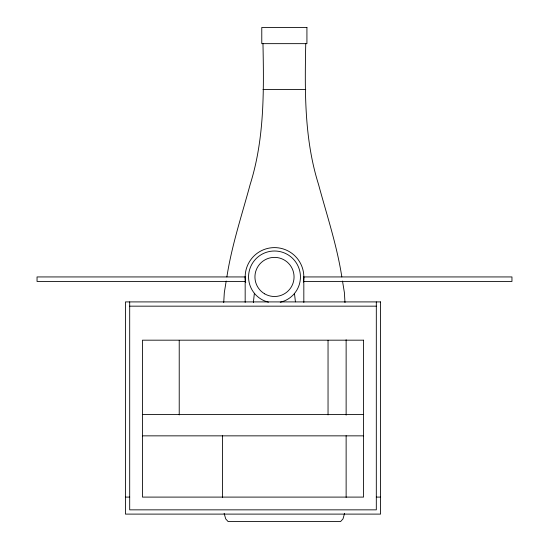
<?xml version="1.0" encoding="UTF-8"?>
<svg xmlns="http://www.w3.org/2000/svg" width="549" height="549" viewBox="0 0 549 549"><rect width="100%" height="100%" fill="white"/><g stroke="black" fill="none" stroke-linecap="round" stroke-linejoin="round"><path stroke-width="0.82" d="M245.17 302.396L245.177 276.792M223.718 302.609L224.315 292.624L226.195 281.061M253.364 302.581L254.372 293.296M226.867 276.929C231.74 245.43 241.889 215.078 250.186 184.382C264.536 138.835 263.904 90.846 262.971 43.652M344.573 513.356L343.001 518.894L340.6 521.55L228.109 521.55L225.708 518.894L224.129 513.356M262.971 89.549L305.738 89.549M245.355 276.936L37.044 276.936L37.044 281.465L245.355 281.465M303.645 276.936L511.956 276.936L511.956 281.465L303.645 281.465M129.694 306.164L376.312 306.164M142.452 414.591L363.555 414.591M142.452 435.851L363.555 435.851M125.447 497.099L129.694 497.099M376.312 497.099L380.56 497.099M341.835 276.929C336.962 245.43 326.813 215.078 318.516 184.382C304.167 138.835 304.805 90.846 305.738 43.652M342.507 281.061L344.395 292.624L344.985 302.609M294.47 293.495L295.431 301.868M303.823 277.087L303.83 302.506M376.312 301.909L376.312 509.849L129.694 509.849L129.694 301.909M346.131 339.742L346.131 415.133M346.131 435.693L346.131 497.38M328.041 340.353L328.041 414.934M222.578 435.693L222.578 497.38M179.221 340.353L179.221 414.934M245.712 282.515A29.33 29.33 0 0 1 274.287 247.613A29.33 29.33 0 0 1 303.371 282.097M268.488 302.17A25.94 25.94 0 0 1 253.164 262.189A25.94 25.94 0 0 1 295.98 262.401A25.94 25.94 0 0 1 280.264 302.224M306.925 27.45L261.777 27.45L261.777 43.652L306.925 43.652L306.925 27.45M380.56 301.909L125.447 301.909L125.447 514.104L380.56 514.104L380.56 301.909M363.555 340.181L142.452 340.181L142.452 497.099L363.555 497.099L363.555 340.181M264.639 293.832A19.558 19.558 0 0 0 294.058 277.039A19.558 19.558 0 0 0 264.803 259.952A19.558 19.558 0 0 0 264.639 293.832"/></g></svg>
